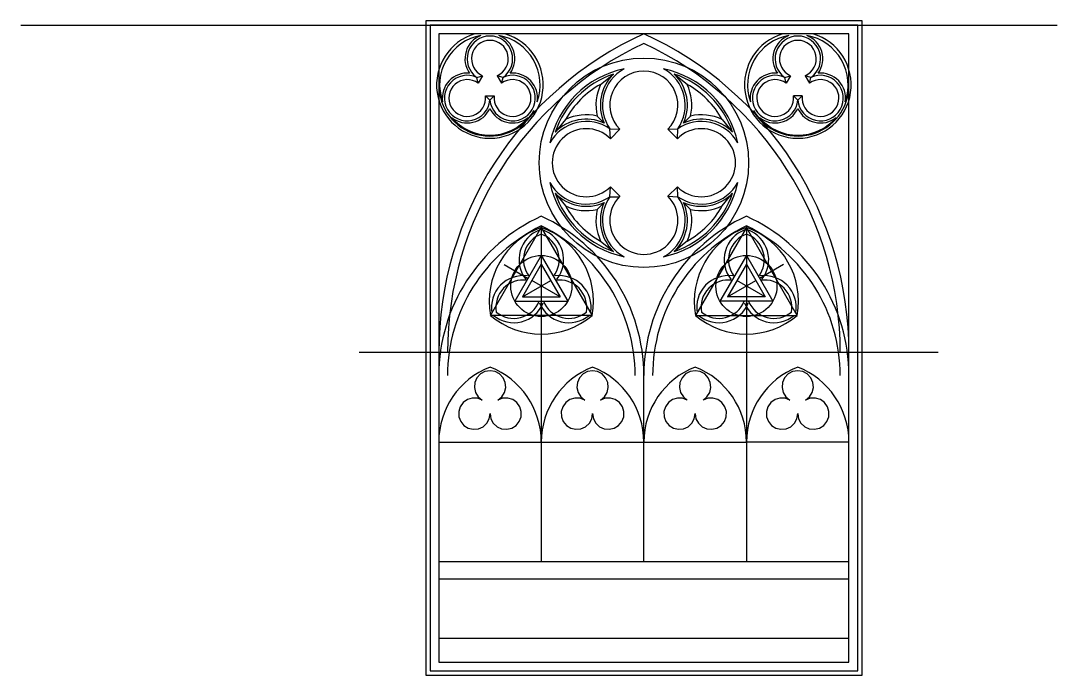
# Model space of a CAD drawing. Header units: inches. Extents: x 175 to 6568, y 384 to 1884.
# Drawn here: x 4193 to 6568, y 384 to 1884 of the extents above; entities that cross this region are included whole.
import ezdxf

# ---------------------------------------------------------------- set-up
doc = ezdxf.new("R2010")
doc.units = ezdxf.units.IN
doc.header["$MEASUREMENT"] = 0

msp = doc.modelspace()

# ---------------------------------------------------------------- linework, layer by layer
for p, q in [((4192.694, 1873.557), (6567.979, 1873.557)), ((5521.642, 1737.613), (5550.855, 1761.463)), ((5719.653, 1737.613), (5690.439, 1761.463)), ((5237.791, 1753.722), (5251.212, 1757.622)), ((5241.124, 1740.15), (5237.791, 1753.722)), ((5251.212, 1757.622), (5241.124, 1740.15)), ((5284.425, 1757.622), (5294.513, 1740.15)), ((5297.846, 1753.722), (5284.425, 1757.622)), ((5294.513, 1740.15), (5297.846, 1753.722)), ((5943.454, 1753.722), (5956.875, 1757.622)), ((5946.787, 1740.15), (5943.454, 1753.722)), ((5956.875, 1757.622), (5946.787, 1740.15)), ((5990.088, 1757.622), (6000.176, 1740.15)), ((6003.509, 1753.722), (5990.088, 1757.622)), ((6000.176, 1740.15), (6003.509, 1753.722)), ((5257.731, 1711.386), (5277.906, 1711.386)), ((5267.819, 1701.714), (5257.731, 1711.386)), ((5267.819, 1701.714), (5277.906, 1711.386)), ((5983.569, 1711.386), (5963.394, 1711.386)), ((5973.481, 1701.714), (5963.394, 1711.386)), ((5973.481, 1701.714), (5983.569, 1711.386)), ((5513.739, 1665.014), (5529.64, 1649.113)), ((5727.556, 1665.014), (5711.655, 1649.113)), ((5441.14, 1657.111), (5417.29, 1627.898)), ((5800.155, 1657.111), (5824.004, 1627.898)), ((5543.802, 1613.26), (5542.866, 1635.888)), ((5542.866, 1635.888), (5565.493, 1634.952)), ((5543.802, 1613.26), (5565.493, 1634.952)), ((5675.802, 1634.952), (5698.298, 1635.699)), ((5697.493, 1613.26), (5675.802, 1634.952)), ((5697.493, 1613.26), (5698.429, 1635.888)), ((5698.239, 1635.698), (5698.429, 1635.888)), ((5542.866, 1480.324), (5543.802, 1502.952)), ((5543.802, 1502.952), (5565.493, 1481.26)), ((5697.493, 1502.952), (5675.802, 1481.26)), ((5698.429, 1480.324), (5697.493, 1502.952)), ((5417.29, 1488.314), (5441.14, 1459.1)), ((5542.866, 1480.324), (5564.557, 1480.324)), ((5675.802, 1481.26), (5698.429, 1480.324)), ((5800.155, 1459.1), (5824.004, 1488.314)), ((5513.739, 1451.197), (5529.64, 1467.098)), ((5711.655, 1467.098), (5727.556, 1451.197)), ((5269.18, 1208.346), (5385.647, 1410.073)), ((5385.647, 1413.413), (5385.647, 644.235)), ((5385.647, 1410.073), (5502.114, 1208.346)), ((5855.653, 1410.073), (5739.186, 1208.346)), ((5855.653, 1413.413), (5855.653, 644.235)), ((5972.12, 1208.346), (5855.653, 1410.073)), ((5521.642, 1378.598), (5550.855, 1354.749)), ((5719.653, 1378.598), (5690.439, 1354.749)), ((5385.647, 1345.589), (5325.026, 1240.589)), ((5385.647, 1345.589), (5446.269, 1240.589)), ((5855.653, 1345.589), (5795.031, 1240.589)), ((5855.653, 1345.589), (5916.274, 1240.589)), ((5300.682, 1324.644), (5355.336, 1293.089)), ((5385.647, 1325.589), (5342.346, 1250.589)), ((5385.647, 1325.589), (5428.949, 1250.589)), ((5855.653, 1325.589), (5812.351, 1250.589)), ((5855.653, 1325.589), (5898.954, 1250.589)), ((5940.618, 1324.644), (5885.964, 1293.089)), ((5342.346, 1250.589), (5407.298, 1288.089)), ((5428.949, 1250.589), (5363.997, 1288.089)), ((5812.351, 1250.589), (5877.303, 1288.089)), ((5898.954, 1250.589), (5834.002, 1288.089)), ((5325.026, 1240.589), (5446.269, 1240.589)), ((5342.346, 1250.589), (5428.949, 1250.589)), ((5916.274, 1240.589), (5795.031, 1240.589)), ((5898.954, 1250.589), (5812.351, 1250.589)), ((5502.114, 1208.346), (5269.18, 1208.346)), ((5739.186, 1208.346), (5972.12, 1208.346)), ((6295.096, 1122.983), (4967.915, 1122.983)), ((5620.65, 644.2), (5620.65, 1070.22)), ((5150.647, 917.777), (5385.647, 917.777)), ((5385.6, 917.8), (5855.7, 917.8)), ((6090.653, 917.777), (5855.653, 917.777)), ((5150.6, 644.2), (6090.6, 644.2)), ((5150.6, 604.2), (6090.6, 604.2)), ((5150.6, 468.6), (6090.6, 468.6))]:
    msp.add_line(p, q)
for points in [[(5120.647, 383.557), (6120.647, 383.557), (6120.647, 1883.557), (5120.647, 1883.557)], [(5130.647, 393.557), (6110.647, 393.557), (6110.647, 1873.557), (5130.647, 1873.557)], [(5150.647, 413.557), (6090.647, 413.557), (6090.647, 1853.557), (5150.647, 1853.557)], [(5286.096, 1014.29), (5295.16, 1021.728), (5301.351, 1031.686), (5304.014, 1043.105), (5302.865, 1054.774), (5298.025, 1065.454), (5290.01, 1074.013), (5279.669, 1079.54), (5268.1, 1081.45), (5256.531, 1079.54), (5246.19, 1074.013), (5238.175, 1065.454), (5233.335, 1054.774), (5232.186, 1043.105), (5234.849, 1031.686), (5241.04, 1021.728), (5250.104, 1014.29), (5250.104, 1014.29), (5239.13, 1018.42), (5227.411, 1018.804), (5216.19, 1015.4), (5206.659, 1008.57), (5199.83, 999.039), (5196.426, 987.818), (5196.809, 976.099), (5200.94, 965.125), (5208.378, 956.061), (5218.336, 949.869), (5229.755, 947.207), (5241.424, 948.356), (5252.104, 953.195), (5260.663, 961.211), (5266.19, 971.552), (5268.1, 983.121), (5268.1, 983.121), (5270.01, 971.552), (5275.537, 961.211), (5284.096, 953.195), (5294.776, 948.356), (5306.445, 947.207), (5317.864, 949.869), (5327.822, 956.061), (5335.26, 965.125), (5339.391, 976.099), (5339.774, 987.818), (5336.37, 999.039), (5329.541, 1008.57), (5320.01, 1015.4), (5308.789, 1018.804), (5297.07, 1018.42), (5286.096, 1014.29)], [(5521.124, 1014.292), (5530.19, 1021.732), (5536.383, 1031.692), (5539.047, 1043.113), (5537.897, 1054.785), (5533.057, 1065.468), (5525.04, 1074.027), (5514.696, 1079.556), (5503.125, 1081.466), (5491.554, 1079.556), (5481.21, 1074.027), (5473.193, 1065.468), (5468.353, 1054.785), (5467.203, 1043.113), (5469.867, 1031.692), (5476.06, 1021.732), (5485.126, 1014.292), (5485.126, 1014.292), (5474.149, 1018.423), (5462.427, 1018.807), (5451.204, 1015.402), (5441.671, 1008.571), (5434.84, 999.038), (5431.435, 987.815), (5431.819, 976.093), (5435.95, 965.117), (5443.391, 956.051), (5453.35, 949.858), (5464.772, 947.194), (5476.443, 948.344), (5487.126, 953.184), (5495.686, 961.201), (5501.215, 971.545), (5503.125, 983.116), (5503.125, 983.116), (5505.035, 971.545), (5510.564, 961.201), (5519.124, 953.184), (5529.807, 948.344), (5541.478, 947.194), (5552.9, 949.858), (5562.859, 956.051), (5570.3, 965.117), (5574.431, 976.093), (5574.815, 987.815), (5571.41, 999.038), (5564.579, 1008.571), (5555.046, 1015.402), (5543.823, 1018.807), (5532.101, 1018.423), (5521.124, 1014.292)], [(5756.174, 1014.292), (5765.24, 1021.732), (5771.433, 1031.692), (5774.097, 1043.113), (5772.947, 1054.785), (5768.107, 1065.468), (5760.09, 1074.027), (5749.746, 1079.556), (5738.175, 1081.466), (5726.604, 1079.556), (5716.26, 1074.027), (5708.243, 1065.468), (5703.403, 1054.785), (5702.253, 1043.113), (5704.917, 1031.692), (5711.11, 1021.732), (5720.176, 1014.292), (5720.176, 1014.292), (5709.199, 1018.423), (5697.477, 1018.807), (5686.254, 1015.402), (5676.721, 1008.571), (5669.89, 999.038), (5666.485, 987.815), (5666.869, 976.093), (5671, 965.117), (5678.441, 956.051), (5688.4, 949.858), (5699.822, 947.194), (5711.493, 948.344), (5722.176, 953.184), (5730.736, 961.201), (5736.265, 971.545), (5738.175, 983.116), (5738.175, 983.116), (5740.085, 971.545), (5745.614, 961.201), (5754.174, 953.184), (5764.857, 948.344), (5776.528, 947.194), (5787.95, 949.858), (5797.909, 956.051), (5805.35, 965.117), (5809.481, 976.093), (5809.865, 987.815), (5806.46, 999.038), (5799.629, 1008.571), (5790.096, 1015.402), (5778.873, 1018.807), (5767.151, 1018.423), (5756.174, 1014.292)], [(5991.138, 1014.285), (6000.198, 1021.721), (6006.387, 1031.674), (6009.049, 1043.088), (6007.9, 1054.752), (6003.063, 1065.428), (5995.051, 1073.983), (5984.714, 1079.508), (5973.15, 1081.417), (5961.586, 1079.508), (5951.249, 1073.983), (5943.237, 1065.428), (5938.4, 1054.752), (5937.251, 1043.088), (5939.913, 1031.674), (5946.102, 1021.721), (5955.162, 1014.285), (5955.162, 1014.285), (5944.193, 1018.414), (5932.478, 1018.797), (5921.263, 1015.395), (5911.736, 1008.568), (5904.909, 999.041), (5901.506, 987.825), (5901.89, 976.111), (5906.018, 965.141), (5913.454, 956.081), (5923.407, 949.892), (5934.821, 947.231), (5946.485, 948.379), (5957.161, 953.217), (5965.716, 961.229), (5971.241, 971.565), (5973.15, 983.129), (5973.15, 983.129), (5975.059, 971.565), (5980.584, 961.229), (5989.139, 953.217), (5999.815, 948.379), (6011.479, 947.231), (6022.893, 949.892), (6032.846, 956.081), (6040.282, 965.141), (6044.41, 976.111), (6044.794, 987.825), (6041.391, 999.041), (6034.564, 1008.568), (6025.037, 1015.395), (6013.822, 1018.797), (6002.107, 1018.414), (5991.138, 1014.285)]]:
    msp.add_lwpolyline(points, close=True)
for centre, radius in [((5620.647, 1558.106), 240), ((5385.647, 1275.589), 70), ((5855.653, 1275.589), 70)]:
    msp.add_circle(centre, radius)
for centre, radius, start, end in [((5267.819, 1736.386), 122.171, 106.448666, 73.551334), ((5953.455, 1122.983), 802.807, 114.491259, 180), ((5287.84, 1122.983), 802.807, 0, 65.508741), ((5973.481, 1736.386), 122.171, 106.448666, 73.551334), ((5267.819, 1736.386), 115.171, 100.345511, 199.654489), ((5953.455, 1122.983), 782.807, 115.159898, 180), ((5267.819, 1796.386), 57.171, 111.208992, 215.350547), ((5267.819, 1796.386), 52.171, 305.138105, 234.861895), ((5267.819, 1796.386), 42.171, 293.190741, 246.809259), ((5267.819, 1796.386), 57.171, 324.649453, 68.791008), ((5267.819, 1736.386), 115.171, 340.345511, 79.654489), ((5287.84, 1122.983), 782.807, 0, 64.840102), ((5973.481, 1736.386), 115.171, 100.345511, -160.345511), ((5973.481, 1796.386), 57.171, 111.208992, -144.649453), ((5973.481, 1796.386), 52.171, -54.861895, -125.138105), ((5973.481, 1796.386), 42.171, -66.809259, -113.190741), ((5973.481, 1736.386), 115.171, -19.654489, 79.654489), ((5973.481, 1796.386), 57.171, -35.350547, 68.791008), ((5215.857, 1706.386), 57.171, 84.649453, 188.791008), ((5215.857, 1706.386), 52.171, 65.138105, 354.861895), ((5319.78, 1706.386), 52.171, 185.138105, 114.861895), ((5319.78, 1706.386), 57.171, 351.208992, 95.350547), ((5620.647, 1558.106), 220, 101.887655, 168.112345), ((5620.647, 1558.106), 215, 108.942212, 161.057788), ((5620.647, 1690.106), 99.814, 134.364795, 204.248188), ((5620.647, 1690.106), 94.814, 118.553234, 214.878667), ((5620.647, 1690.106), 78, 315, 225), ((5620.647, 1690.106), 94.814, 324.982657, 61.446766), ((5620.647, 1558.106), 220, 11.887655, 78.112345), ((5620.647, 1690.106), 99.814, 335.751812, 45.635205), ((5620.647, 1558.106), 215, 18.942212, 71.057788), ((5921.52, 1706.386), 57.171, 84.649453, -171.208992), ((5921.52, 1706.386), 52.171, 65.138105, -5.138105), ((6025.443, 1706.386), 52.171, -174.861895, 114.861895), ((6025.443, 1706.386), 57.171, -8.791008, 95.350547), ((5267.819, 1736.386), 117.171, 180, 330), ((5215.857, 1706.386), 42.171, 53.190741, 6.809259), ((5319.78, 1706.386), 42.171, 173.190741, 126.809259), ((5620.647, 1558.106), 205, 118.878453, 151.121547), ((5620.647, 1690.106), 109.814, 154.366103, 193.208236), ((5620.647, 1558.106), 205, 28.878453, 61.121547), ((5620.647, 1690.106), 109.814, 346.791764, 25.633897), ((5973.481, 1736.386), 117.171, -150, 0), ((5921.52, 1706.386), 42.171, 53.190741, 6.809259), ((6025.443, 1706.386), 42.171, 173.190741, 126.809259), ((5215.857, 1706.386), 57.171, 231.208992, 335.350547), ((5319.78, 1706.386), 57.171, 204.649453, 308.791008), ((5488.647, 1558.106), 109.814, 76.791764, 115.633897), ((5752.647, 1558.106), 109.814, 64.366103, 103.208236), ((5921.52, 1706.386), 57.171, -128.791008, -24.649453), ((6025.443, 1706.386), 57.171, -155.350547, -51.208992), ((5267.819, 1736.386), 115.171, 220.345511, 319.654489), ((5488.647, 1558.106), 94.814, 55.121333, 151.446766), ((5488.647, 1558.106), 99.814, 65.751812, 135.635205), ((5752.647, 1558.106), 94.814, 28.553234, 125.081995), ((5752.647, 1558.106), 99.814, 44.364795, 114.248188), ((5973.481, 1736.386), 115.171, -139.654489, -40.345511), ((5488.647, 1558.106), 78, 45, 315), ((5752.647, 1558.106), 78, 225, 135), ((5488.647, 1558.106), 94.814, 208.553234, 304.878667), ((5620.647, 1558.106), 220, 191.887655, 258.112345), ((5620.647, 1558.106), 220, 281.887655, 348.112345), ((5752.647, 1558.106), 94.814, 235.121333, 331.446766), ((5488.647, 1558.106), 99.814, 224.364795, 294.248188), ((5620.647, 1558.106), 215, 198.942212, 251.057788), ((5620.647, 1426.106), 94.814, 145.121333, 241.446766), ((5620.647, 1426.106), 78, 135, 45), ((5620.647, 1426.106), 94.814, 298.553234, 34.878667), ((5620.647, 1558.106), 215, 288.942212, 341.057788), ((5752.647, 1558.106), 99.814, 245.751812, 315.635205), ((5620.647, 1558.106), 205, 208.878453, 241.121547), ((5488.647, 1558.106), 109.814, 244.366103, 283.208236), ((5620.647, 1426.106), 109.814, 166.791764, 205.633897), ((5620.647, 1426.106), 99.814, 155.751812, 225.635205), ((5620.647, 1426.106), 99.814, 314.364795, 24.248188), ((5620.647, 1558.106), 205, 298.878453, 331.121547), ((5620.647, 1426.106), 109.814, 334.366103, 13.208236), ((5752.647, 1558.106), 109.814, 256.791764, 295.633897), ((5552.051, 1070.224), 401.404, 114.491259, 180), ((5219.244, 1070.224), 401.404, 0, 65.508741), ((6022.051, 1070.224), 401.404, 114.491259, 180), ((5689.244, 1070.224), 401.404, 0, 65.508741), ((5552.051, 1070.224), 381.404, 115.867583, 180), ((5446.269, 1240.589), 180, 109.681281, 190.318719), ((5407.131, 1335.951), 72.567, 110.082115, 218.013892), ((5219.244, 1070.224), 381.404, 0, 64.132417), ((5325.026, 1240.589), 180, 349.681281, 70.318719), ((5364.164, 1335.951), 72.567, 321.986108, 69.917885), ((6022.051, 1070.224), 381.404, 115.867583, 180), ((5916.274, 1240.589), 180, 109.681281, -169.681281), ((5877.136, 1335.951), 72.567, 110.082115, -141.986108), ((5689.244, 1070.224), 381.404, 0, 64.132417), ((5795.031, 1240.589), 180, -10.318719, 70.318719), ((5834.169, 1335.951), 72.567, -38.013892, 69.917885), ((5407.131, 1335.951), 62.567, 110.082115, 218.013892), ((5364.164, 1335.951), 62.567, 321.986108, 69.917885), ((5877.136, 1335.951), 62.567, 110.082115, -141.986108), ((5834.169, 1335.951), 62.567, -38.013892, 69.917885), ((5344.114, 1226.802), 72.567, 81.986108, 189.917885), ((5344.114, 1226.802), 62.567, 81.986108, 189.917885), ((5427.181, 1226.802), 72.567, 350.082115, 98.013892), ((5427.181, 1226.802), 62.567, 350.082115, 98.013892), ((5814.119, 1226.802), 72.567, 81.986108, -170.082115), ((5814.119, 1226.802), 62.567, 81.986108, -170.082115), ((5897.186, 1226.802), 72.567, -9.917885, 98.013892), ((5897.186, 1226.802), 62.567, -9.917885, 98.013892), ((5322.63, 1264.013), 72.567, 230.082115, 338.013892), ((5322.63, 1264.013), 62.567, 230.082115, 338.013892), ((5448.665, 1264.013), 72.567, 201.986108, 309.917885), ((5448.665, 1264.013), 62.567, 201.986108, 309.917885), ((5792.635, 1264.013), 72.567, -129.917885, -21.986108), ((5792.635, 1264.013), 62.567, -129.917885, -21.986108), ((5918.67, 1264.013), 72.567, -158.013892, -50.082115), ((5918.67, 1264.013), 62.567, -158.013892, -50.082115), ((5385.647, 1345.589), 180, 229.681281, 310.318719), ((5855.653, 1345.589), 180, -130.318719, -49.681281), ((5335.532, 917.8), 184.932, 111.384958, 180), ((5200.668, 917.8), 184.932, 0, 68.615042), ((5570.518, 917.8), 184.918, 111.373608, 180), ((5435.732, 917.8), 184.918, 0, 68.626392), ((5805.568, 917.8), 184.918, 111.373608, 180), ((5670.782, 917.8), 184.918, 0, 68.626392), ((6040.661, 917.8), 184.961, 111.407664, 180), ((5905.639, 917.8), 184.961, 0, 68.592336)]:
    msp.add_arc(centre, radius, start, end)

doc.saveas('drawing.dxf')
